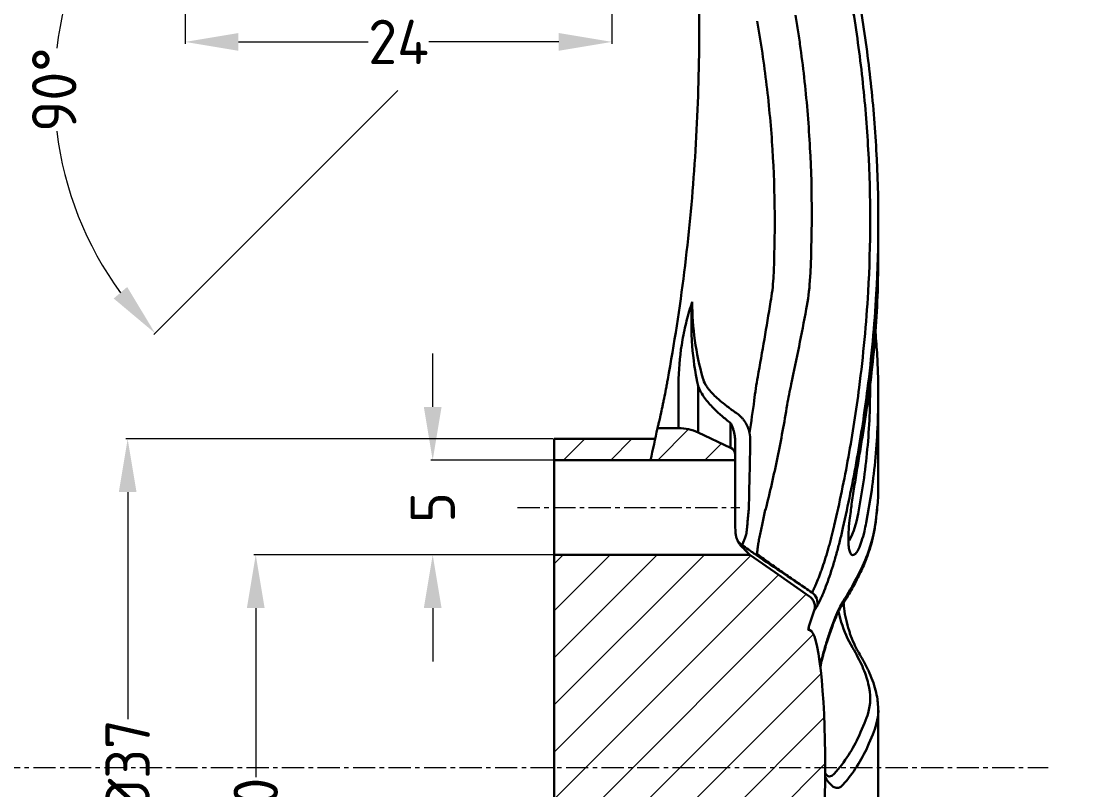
# Model space of a CAD drawing. Header units: inches. Extents: x 975 to 1816, y 133 to 420.
# Drawn here: x 1243.6 to 1303.3, y 275.2 to 318.4 of the extents above; entities that cross this region are included whole.
import ezdxf

# ---------------------------------------------------------------- set-up
doc = ezdxf.new("R2010")
doc.units = ezdxf.units.IN
doc.header["$MEASUREMENT"] = 0
doc.linetypes.add('CENTER', pattern=[2, 1.25, -0.25, 0.25, -0.25])
doc.layers.get('0').update_dxf_attribs({"lineweight": 30})
doc.layers.add('Center', color=1, linetype='CENTER', lineweight=18)
doc.layers.add('Light continous', color=4, linetype='Continuous', lineweight=18)
doc.styles.add('TCVN', font='tcvn+7284-2003r.ttf', dxfattribs={"height": 2.5})
doc.dimstyles.new('TCVN', dxfattribs={"dimtxt": 2.5, "dimasz": 3, "dimexe": 0.1, "dimexo": 0.0625, "dimgap": 0.09, "dimtad": 0, "dimtoh": 1, "dimdec": 0, "dimzin": 0, "dimdsep": 46, "dimtxsty": 'TCVN', "dimcen": 0.09, "dimclrd": 2, "dimclre": 2, "dimclrt": 1, "dimadec": 0, "dimazin": 0, "dimtfac": 1, "dimtdec": 0, "dimtofl": 0, "dimtmove": 0, "dimatfit": 3, "dimfxl": 1, "dimtolj": 1, "dimtzin": 0, "dimlwd": 18, "dimlwe": 18, "dimarcsym": 0})
pattern_1 = [(45, (475.5021, -64.7313), (-1.3258252, 1.3258252), [])]

# ---------------------------------------------------------------- blocks, each defined once
blk = doc.blocks.new('*D19')
at = {"layer": 'Center', "color": 2, "linetype": 'Continuous', "lineweight": 18, "transparency": 16777216}
for p, q in [((1288.303, 335.264), (1318.897, 335.264)), ((1318.797, 332.264), (1318.797, 279.516)), ((1318.797, 220.588), (1318.797, 273.336)), ((1288.303, 217.588), (1318.897, 217.588))]:
    blk.add_line(p, q, dxfattribs=at)
at = {"layer": 'Center', "color": 2, "transparency": 16777216}
for points in [[(1318.297, 332.264), (1319.297, 332.264), (1318.797, 335.264)], [(1318.297, 220.588), (1319.297, 220.588), (1318.797, 217.588)]]:
    blk.add_solid(points, dxfattribs=at)
at = {"layer": 'Defpoints', "color": 0, "transparency": 16777216}
for p in [(1288.241, 335.264), (1288.241, 217.588), (1318.797, 217.588)]:
    blk.add_point(p, dxfattribs=at)
at = {"layer": 'Center', "color": 1, "transparency": 16777216, "insert": (1318.797, 276.426), "char_height": 2.5, "attachment_point": 5, "rotation": 90, "style": 'TCVN'}
blk.add_mtext('\\A1;{\\fTCVN 7284|b0|i0|c163|p34;%%C118}', dxfattribs=at)
blk = doc.blocks.new('*D24')
at = {"layer": 'Center', "color": 2, "linetype": 'Continuous', "lineweight": 18, "transparency": 16777216}
for p, q in [((1252.817, 327.017), (1252.817, 317.182)), ((1276.858, 327.017), (1276.858, 317.182)), ((1255.817, 317.282), (1263.122, 317.282)), ((1273.858, 317.282), (1266.552, 317.282))]:
    blk.add_line(p, q, dxfattribs=at)
at = {"layer": 'Center', "color": 2, "transparency": 16777216}
for points in [[(1255.817, 317.782), (1255.817, 316.782), (1252.817, 317.282)], [(1273.858, 317.782), (1273.858, 316.782), (1276.858, 317.282)]]:
    blk.add_solid(points, dxfattribs=at)
at = {"layer": 'Defpoints', "color": 0, "transparency": 16777216}
for p in [(1252.817, 327.079), (1276.858, 327.079), (1276.858, 317.282)]:
    blk.add_point(p, dxfattribs=at)
at = {"layer": 'Center', "color": 1, "transparency": 16777216, "insert": (1264.837, 317.282), "char_height": 2.5, "attachment_point": 5, "style": 'TCVN'}
blk.add_mtext('\\A1;24', dxfattribs=at)
blk = doc.blocks.new('*D34')
at = {"layer": 'Center', "color": 2, "linetype": 'Continuous', "lineweight": 18, "transparency": 16777216}
blk.add_line((1264.793, 314.546), (1251.054, 300.806), dxfattribs=at)
for start, end in [(143.87216, 173.06974), (186.93026, 216.12784)]:
    blk.add_arc((1264.837, 314.59), 19.393, start, end, dxfattribs=at)
at = {"layer": 'Center', "color": 2, "transparency": 16777216}
for points in [[(1248.794, 326.349), (1249.553, 325.699), (1251.124, 328.303)], [(1249.553, 303.481), (1248.794, 302.831), (1251.124, 300.877)]]:
    blk.add_solid(points, dxfattribs=at)
at = {"layer": 'Defpoints', "color": 0, "transparency": 16777216}
for p in [(1248.139, 331.289), (1281.536, 331.289), (1251.405, 328.022), (1278.269, 328.022), (1246.105, 319.609)]:
    blk.add_point(p, dxfattribs=at)
at = {"layer": 'Center', "color": 1, "transparency": 16777216, "insert": (1245.444, 314.59), "char_height": 2.5, "attachment_point": 5, "rotation": 90, "style": 'TCVN'}
blk.add_mtext('\\A1;90°', dxfattribs=at)
blk = doc.blocks.new('*D35')
at = {"layer": 'Center', "color": 2, "linetype": 'Continuous', "lineweight": 18, "transparency": 16777216}
for p, q in [((1266.761, 296.728), (1266.761, 299.728)), ((1273.547, 293.728), (1266.661, 293.728)), ((1273.547, 288.397), (1266.661, 288.397)), ((1266.761, 285.397), (1266.761, 282.397))]:
    blk.add_line(p, q, dxfattribs=at)
at = {"layer": 'Center', "color": 2, "transparency": 16777216}
for points in [[(1266.261, 296.728), (1267.261, 296.728), (1266.761, 293.728)], [(1266.261, 285.397), (1267.261, 285.397), (1266.761, 288.397)]]:
    blk.add_solid(points, dxfattribs=at)
at = {"layer": 'Defpoints', "color": 0, "transparency": 16777216}
for p in [(1273.609, 293.728), (1266.761, 288.397), (1273.609, 288.397)]:
    blk.add_point(p, dxfattribs=at)
at = {"layer": 'Center', "color": 1, "transparency": 16777216, "insert": (1266.761, 291.062), "char_height": 2.5, "attachment_point": 5, "rotation": 90, "style": 'TCVN'}
blk.add_mtext('\\A1;5', dxfattribs=at)
blk = doc.blocks.new('*D36')
at = {"layer": 'Center', "color": 2, "linetype": 'Continuous', "lineweight": 18, "transparency": 16777216}
for p, q in [((1273.547, 294.926), (1249.481, 294.926)), ((1249.581, 291.926), (1249.581, 279.141)), ((1249.581, 261.051), (1249.581, 273.711)), ((1273.547, 258.051), (1249.481, 258.051))]:
    blk.add_line(p, q, dxfattribs=at)
at = {"layer": 'Center', "color": 2, "transparency": 16777216}
for points in [[(1249.081, 291.926), (1250.081, 291.926), (1249.581, 294.926)], [(1249.081, 261.051), (1250.081, 261.051), (1249.581, 258.051)]]:
    blk.add_solid(points, dxfattribs=at)
at = {"layer": 'Defpoints', "color": 0, "transparency": 16777216}
for p in [(1273.609, 294.926), (1249.581, 258.051), (1273.609, 258.051)]:
    blk.add_point(p, dxfattribs=at)
at = {"layer": 'Center', "color": 1, "transparency": 16777216, "insert": (1249.581, 276.426), "char_height": 2.5, "attachment_point": 5, "rotation": 90, "style": 'TCVN'}
blk.add_mtext('\\A1;{\\fTCVN 7284|b0|i0|c163|p34;%%C}37', dxfattribs=at)
blk = doc.blocks.new('*D37')
at = {"layer": 'Center', "color": 2, "linetype": 'Continuous', "lineweight": 18, "transparency": 16777216}
for p, q in [((1273.547, 288.397), (1256.695, 288.397)), ((1256.795, 285.397), (1256.795, 275.876)), ((1256.795, 260.926), (1256.795, 270.446)), ((1273.547, 257.926), (1256.695, 257.926))]:
    blk.add_line(p, q, dxfattribs=at)
at = {"layer": 'Center', "color": 2, "transparency": 16777216}
for points in [[(1256.295, 285.397), (1257.295, 285.397), (1256.795, 288.397)], [(1256.295, 260.926), (1257.295, 260.926), (1256.795, 257.926)]]:
    blk.add_solid(points, dxfattribs=at)
at = {"layer": 'Defpoints', "color": 0, "transparency": 16777216}
for p in [(1273.609, 288.397), (1256.795, 257.926), (1273.609, 257.926)]:
    blk.add_point(p, dxfattribs=at)
at = {"layer": 'Center', "color": 1, "transparency": 16777216, "insert": (1256.795, 273.161), "char_height": 2.5, "attachment_point": 5, "rotation": 90, "style": 'TCVN'}
blk.add_mtext('\\A1;{\\fTCVN 7284|b0|i0|c163|p34;%%C}30', dxfattribs=at)

msp = doc.modelspace()

# ---------------------------------------------------------------- hatches: boundary and pattern name
at = {"layer": 'Light continous'}
h = msp.add_hatch(dxfattribs=at)
h.set_pattern_fill('ANSI31', color=3, scale=15)
h.set_pattern_definition(pattern_1)
h.paths.add_polyline_path([(1283.794, 293.728), (1283.794, 294.034, 0.291473), (1283.542, 294.428), (1281.708, 295.283, 0.109518), (1280.605, 295.528), (1279.42, 295.528, -0.004131), (1279.029, 293.728)])
h = msp.add_hatch(dxfattribs=at)
h.set_pattern_fill('ANSI31', color=3, scale=15)
h.set_pattern_definition(pattern_1)
edge = h.paths.add_edge_path()
edge.add_ellipse((1288.001, 276.426), major_axis=(0, -7.72), ratio=0.112695, start_angle=87.5807, end_angle=88.59836)
edge.add_ellipse((1288.001, 276.426), major_axis=(0, -7.72), ratio=0.112695, start_angle=88.59836, end_angle=90)
edge.add_ellipse((1288.001, 276.426), major_axis=(0, 7.72), ratio=0.112695, start_angle=270, end_angle=288.37319)
edge.add_ellipse((1288.001, 276.426), major_axis=(0, 7.72), ratio=0.112695, start_angle=288.37319, end_angle=301.44465)
edge.add_ellipse((1288.001, 276.426), major_axis=(0, 7.72), ratio=0.112695, start_angle=301.44465, end_angle=317.20464)
edge.add_ellipse((1288.001, 276.426), major_axis=(0, 7.72), ratio=0.112695, start_angle=317.20464, end_angle=317.9043)
edge.add_ellipse((1288.001, 276.426), major_axis=(0, 7.72), ratio=0.112695, start_angle=317.9043, end_angle=360)
edge.add_line((1288.001, 284.146), (1287.915, 284.177))
edge.add_arc((1288.61, 284.14), 0.696, 161.11734, 176.92879, ccw=False)
edge.add_arc((1219.29, 307.85), 72.567, 341.11734, 341.86211)
edge.add_spline(control_points=[(1288.251, 285.259), (1288.275, 285.33), (1288.286, 285.403), (1288.286, 285.552), (1288.274, 285.625), (1288.238, 285.731), (1288.224, 285.766), (1288.19, 285.831), (1288.17, 285.862), (1288.126, 285.922), (1288.101, 285.95), (1288.047, 286.002), (1288.019, 286.025), (1287.988, 286.047)], knot_values=[0, 0, 0, 0, 0.25, 0.25, 0.5, 0.5, 0.625, 0.625, 0.75, 0.75, 0.875, 0.875, 1, 1, 1, 1], degree=3, periodic=0)
edge.add_line((1287.988, 286.047), (1286.022, 287.419))
edge.add_line((1286.022, 287.419), (1284.62, 288.397))
edge.add_line((1284.62, 288.397), (1273.609, 288.397))
edge.add_line((1273.609, 288.397), (1273.609, 257.926))
edge.add_line((1273.609, 257.926), (1279.293, 257.926))
edge.add_spline(control_points=[(1279.293, 257.926), (1279.293, 257.926), (1279.402, 257.413), (1279.421, 257.323)], knot_values=[0.942535, 0.942535, 0.942535, 0.942535, 1, 1, 1, 1], degree=3, periodic=0)
edge.add_line((1279.421, 257.323), (1283.262, 257.323))
edge.add_spline(control_points=[(1283.262, 257.323), (1283.648, 257.323), (1284.03, 257.349), (1284.785, 257.449), (1285.158, 257.524), (1285.712, 257.673), (1285.895, 257.729), (1286.26, 257.854), (1286.441, 257.922), (1286.973, 258.145), (1287.317, 258.316), (1287.65, 258.511)], knot_values=[0, 0, 0, 0, 0.25, 0.25, 0.5, 0.5, 0.625, 0.625, 0.75, 0.75, 1, 1, 1, 1], degree=3, periodic=0)
edge.add_line((1287.65, 258.511), (1289.845, 259.793))
edge.add_spline(control_points=[(1289.845, 259.793), (1289.908, 259.83), (1289.964, 259.876), (1290.037, 259.958), (1290.06, 259.987), (1290.099, 260.048), (1290.116, 260.08), (1290.145, 260.147), (1290.158, 260.182), (1290.176, 260.252), (1290.182, 260.288), (1290.19, 260.361), (1290.19, 260.398), (1290.186, 260.471), (1290.181, 260.507), (1290.173, 260.543)], knot_values=[0, 0, 0, 0, 0.25, 0.25, 0.375, 0.375, 0.5, 0.5, 0.625, 0.625, 0.75, 0.75, 0.875, 0.875, 1, 1, 1, 1], degree=3, periodic=0)
edge.add_arc((1219.29, 245.001), 72.567, 12.36664, 18.88266)
edge.add_arc((1288.61, 268.712), 0.696, 183.07121, 198.88266, ccw=False)
edge.add_line((1287.915, 268.674), (1288.001, 268.706))
edge.add_ellipse((1288.001, 276.426), major_axis=(0, -7.72), ratio=0.112695, start_angle=0, end_angle=17.24186)
edge.add_ellipse((1288.001, 276.426), major_axis=(0, -7.72), ratio=0.112695, start_angle=17.24186, end_angle=19.2477)
edge.add_ellipse((1288.001, 276.426), major_axis=(0, -7.72), ratio=0.112695, start_angle=19.2477, end_angle=31.34691)
edge.add_ellipse((1288.001, 276.426), major_axis=(0, -7.72), ratio=0.112695, start_angle=31.34691, end_angle=40.14877)
edge.add_ellipse((1288.001, 276.426), major_axis=(0, -7.72), ratio=0.112695, start_angle=40.14877, end_angle=85.91606)
edge.add_ellipse((1288.001, 276.426), major_axis=(0, -7.72), ratio=0.112695, start_angle=85.91606, end_angle=87.5807)
h.paths.add_polyline_path([(1279.293, 294.926), (1273.609, 294.926), (1273.609, 293.728), (1279.029, 293.728, 0.002751)])

# ---------------------------------------------------------------- linework, layer by layer
for p, q in [((1291.857, 305.167), (1291.857, 307.147)), ((1280.605, 295.528), (1280.605, 297.963)), ((1281.708, 297.901), (1281.708, 295.283)), ((1291.857, 292.206), (1291.857, 297.389)), ((1283.542, 294.428), (1283.542, 295.815)), ((1279.42, 295.528), (1280.605, 295.528)), ((1283.542, 294.428), (1281.708, 295.283)), ((1279.293, 294.926), (1273.609, 294.926)), ((1273.609, 257.926), (1273.609, 294.926)), ((1273.609, 258.051), (1273.609, 294.904)), ((1283.794, 294.814), (1283.794, 294.034)), ((1283.794, 293.728), (1283.794, 294.034)), ((1283.794, 293.728), (1273.609, 293.728)), ((1283.794, 291.431), (1283.794, 293.728)), ((1291.485, 292.032), (1291.178, 290.207)), ((1291.745, 290.504), (1291.796, 291.082)), ((1291.737, 290.413), (1291.745, 290.504)), ((1284.185, 288.948), (1284.185, 288.946)), ((1273.609, 288.397), (1284.62, 288.397)), ((1287.952, 284.365), (1287.952, 284.164)), ((1287.915, 284.177), (1288.001, 284.146)), ((1291.857, 273.225), (1291.857, 279.631)), ((1291.827, 279.253), (1291.743, 278.837))]:
    msp.add_line(p, q)
at = {"flags": 128}
for points in [[(1290.174, 289.187), (1290.21, 289.199), (1290.338, 289.411), (1290.482, 289.776), (1290.624, 290.278), (1290.719, 290.712), (1290.719, 290.712), (1290.719, 290.712)], [(1287.988, 286.047), (1286.022, 287.419), (1284.62, 288.397)], [(1288.981, 275.95), (1289.086, 275.913), (1289.235, 275.947), (1289.378, 276.062), (1289.378, 276.062), (1289.378, 276.062)]]:
    msp.add_lwpolyline(points, dxfattribs=at)
for centre, radius, start, end in [((1170.276, 318.297), 111.494, 347.26967, 348.21643), ((1170.276, 318.297), 111.494, 347.26967, 348.21643), ((1280.605, 292.918), 2.61, 65, 90), ((1283.359, 294.034), 0.435, 0, 65), ((1284.646, 289.67), 0.857, 211.90312, 237.43455), ((1290.627, 288.433), 0.614, 338.80098, 358.17527), ((1287.739, 285.69), 0.692, 344.29859, 56.52012), ((1287.743, 285.694), 0.692, 344.42775, 56.62421), ((1219.29, 307.85), 72.567, 341.11734, 341.86211), ((1288.61, 284.14), 0.696, 161.11734, 176.92879)]:
    msp.add_arc(centre, radius, start, end)
for major_axis, start_param, end_param in [((0, 7.72), 4.712389, 6.283185), ((0, -7.72), 0, 1.570796)]:
    msp.add_ellipse((1288.001, 276.426), major_axis=major_axis, ratio=0.112695, start_param=start_param, end_param=end_param)
for points, knots in [([(1280.001, 298.277), (1280.733, 302.29), (1281.235, 306.334), (1281.652, 312.447), (1281.734, 314.492), (1281.774, 317.572), (1281.773, 318.601), (1281.75, 320.147), (1281.739, 320.663), (1281.71, 321.694), (1281.692, 322.21), (1281.67, 322.726)], [0, 0, 0, 0, 0.5, 0.5, 0.75, 0.75, 0.875, 0.875, 0.9375, 0.9375, 1, 1, 1, 1]), ([(1280.001, 298.277), (1280.733, 302.29), (1281.235, 306.334), (1281.652, 312.447), (1281.734, 314.492), (1281.774, 317.572), (1281.773, 318.601), (1281.75, 320.147), (1281.739, 320.663), (1281.71, 321.694), (1281.692, 322.21), (1281.67, 322.726)], [0, 0, 0, 0, 0.5, 0.5, 0.75, 0.75, 0.875, 0.875, 0.9375, 0.9375, 1, 1, 1, 1]), ([(1291.284, 303.212), (1291.436, 305.875), (1291.437, 308.543), (1291.218, 312.551), (1291.107, 313.889), (1290.813, 316.557), (1290.629, 317.886), (1290.408, 319.213)], [0, 0, 0, 0, 0.5, 0.5, 0.75, 0.75, 1, 1, 1, 1]), ([(1290.848, 319.262), (1291.071, 317.923), (1291.258, 316.579), (1291.558, 313.886), (1291.67, 312.534), (1291.895, 308.486), (1291.895, 305.792), (1291.744, 303.102)], [0, 0, 0, 0, 0.25, 0.25, 0.5, 0.5, 1, 1, 1, 1]), ([(1285.947, 303.972), (1286.068, 306.385), (1286.051, 308.8), (1285.861, 311.82), (1285.814, 312.425), (1285.704, 313.633), (1285.641, 314.238), (1285.425, 316.047), (1285.247, 317.249), (1285.036, 318.447)], [0, 0, 0, 0, 0.5, 0.5, 0.625, 0.625, 0.75, 0.75, 1, 1, 1, 1]), ([(1287.201, 318.779), (1287.252, 318.469), (1287.3, 318.159), (1287.393, 317.538), (1287.526, 316.607), (1287.64, 315.674), (1287.775, 314.428), (1287.834, 313.803), (1287.935, 312.555), (1287.977, 311.931), (1288.145, 308.812), (1288.144, 306.319), (1288.007, 303.83)], [0, 0, 0, 0, 0.0625, 0.0625, 0.125, 0.25, 0.25, 0.375, 0.375, 0.5, 0.5, 1, 1, 1, 1]), ([(1291.178, 296.4), (1291.286, 297.163), (1291.503, 298.688), (1291.712, 300.969), (1291.838, 303.127), (1291.847, 304.516), (1291.851, 305.152)], [0, 0, 0, 0, 0.2592888, 0.5185776, 0.7794034, 1, 1, 1, 1]), ([(1280.61, 298.312), (1280.629, 299.047), (1280.703, 299.776), (1280.895, 300.86), (1280.973, 301.22), (1281.109, 301.756), (1281.183, 302.023), (1281.263, 302.288), (1281.319, 302.464), (1281.347, 302.552), (1281.376, 302.639)], [0, 0, 0, 0, 0.5, 0.5, 0.75, 0.75, 0.875, 0.9375, 0.9375, 1, 1, 1, 1]), ([(1281.632, 298.253), (1281.493, 298.978), (1281.401, 299.707), (1281.336, 300.805), (1281.326, 301.173), (1281.331, 301.724), (1281.338, 301.999), (1281.352, 302.273), (1281.363, 302.456), (1281.369, 302.548), (1281.376, 302.639)], [0, 0, 0, 0, 0.5, 0.5, 0.75, 0.75, 0.875, 0.9375, 0.9375, 1, 1, 1, 1]), ([(1291.696, 300.927), (1291.733, 300.49), (1291.825, 299.397), (1291.869, 297.676), (1291.839, 295.765), (1291.72, 293.881), (1291.564, 292.65), (1291.485, 292.032)], [0, 0, 0, 0, 0.143007, 0.357884, 0.571501, 0.785118, 1, 1, 1, 1]), ([(1279.42, 295.528), (1279.42, 295.528), (1279.425, 295.545), (1279.437, 295.596), (1279.442, 295.617), (1279.455, 295.669), (1279.462, 295.699), (1279.486, 295.8), (1279.505, 295.882), (1279.539, 296.029), (1279.551, 296.082), (1279.577, 296.194), (1279.591, 296.254), (1279.632, 296.441), (1279.662, 296.577), (1279.71, 296.799), (1279.726, 296.877), (1279.759, 297.035), (1279.776, 297.117), (1279.827, 297.366), (1279.861, 297.539), (1279.914, 297.81), (1279.931, 297.902), (1279.966, 298.088), (1279.983, 298.182), (1280.001, 298.277)], [0, 0, 0, 0, 0.125, 0.125, 0.1875, 0.1875, 0.25, 0.25, 0.375, 0.375, 0.4375, 0.4375, 0.5, 0.5, 0.625, 0.625, 0.6875, 0.6875, 0.75, 0.75, 0.875, 0.875, 0.9375, 0.9375, 1, 1, 1, 1]), ([(1279.42, 295.528), (1279.42, 295.528), (1279.425, 295.545), (1279.437, 295.596), (1279.442, 295.617), (1279.455, 295.669), (1279.462, 295.699), (1279.486, 295.8), (1279.505, 295.882), (1279.539, 296.029), (1279.551, 296.082), (1279.577, 296.194), (1279.591, 296.254), (1279.632, 296.441), (1279.662, 296.577), (1279.71, 296.799), (1279.726, 296.877), (1279.759, 297.035), (1279.776, 297.117), (1279.827, 297.366), (1279.861, 297.539), (1279.914, 297.81), (1279.931, 297.902), (1279.966, 298.088), (1279.983, 298.182), (1280.001, 298.277)], [0, 0, 0, 0, 0.125, 0.125, 0.1875, 0.1875, 0.25, 0.25, 0.375, 0.375, 0.4375, 0.4375, 0.5, 0.5, 0.625, 0.625, 0.6875, 0.6875, 0.75, 0.75, 0.875, 0.875, 0.9375, 0.9375, 1, 1, 1, 1]), ([(1281.973, 298.343), (1282.009, 298.213), (1282.064, 298.091), (1282.166, 297.917), (1282.203, 297.861), (1282.281, 297.752), (1282.322, 297.699), (1282.45, 297.546), (1282.542, 297.45), (1282.733, 297.264), (1282.832, 297.175), (1282.935, 297.089)], [0, 0, 0, 0, 0.25, 0.25, 0.375, 0.375, 0.5, 0.5, 0.75, 0.75, 1, 1, 1, 1]), ([(1282.567, 296.662), (1282.388, 296.842), (1282.222, 297.032), (1282.002, 297.339), (1281.933, 297.445), (1281.84, 297.612), (1281.811, 297.668), (1281.756, 297.784), (1281.731, 297.842), (1281.708, 297.901)], [0, 0, 0, 0, 0.5, 0.5, 0.75, 0.75, 0.875, 0.875, 1, 1, 1, 1]), ([(1289.378, 290.051), (1289.674, 291.333), (1289.941, 292.623), (1290.41, 295.215), (1290.612, 296.516), (1290.78, 297.823)], [0, 0, 0, 0, 0.5, 0.5, 1, 1, 1, 1]), ([(1291.252, 297.749), (1291.086, 296.432), (1290.886, 295.12), (1290.422, 292.507), (1290.158, 291.208), (1289.865, 289.914)], [0, 0, 0, 0, 0.5, 0.5, 1, 1, 1, 1]), ([(1290.719, 290.712), (1290.827, 291.309), (1291.044, 292.502), (1291.253, 294.339), (1291.383, 296.182), (1291.392, 297.428), (1291.397, 298.039)], [0, 0, 0, 0, 0.2516642, 0.5033285, 0.7564839, 1, 1, 1, 1]), ([(1282.935, 297.089), (1283.09, 296.956), (1283.249, 296.829), (1283.576, 296.584), (1283.742, 296.466), (1283.91, 296.351)], [0, 0, 0, 0, 0.5, 0.5, 1, 1, 1, 1]), ([(1283.542, 295.815), (1283.371, 295.946), (1283.203, 296.081), (1282.877, 296.362), (1282.719, 296.508), (1282.567, 296.662)], [0, 0, 0, 0, 0.5, 0.5, 1, 1, 1, 1]), ([(1283.91, 296.351), (1284.001, 296.288), (1284.082, 296.215), (1284.193, 296.095), (1284.228, 296.053), (1284.294, 295.966), (1284.326, 295.921), (1284.413, 295.782), (1284.463, 295.685), (1284.547, 295.485), (1284.582, 295.38), (1284.608, 295.273)], [0, 0, 0, 0, 0.25, 0.25, 0.375, 0.375, 0.5, 0.5, 0.75, 0.75, 1, 1, 1, 1]), ([(1286.723, 296.841), (1286.563, 295.848), (1286.382, 294.859), (1285.976, 292.888), (1285.752, 291.908), (1285.507, 290.932)], [0, 0, 0, 0, 0.5, 0.5, 1, 1, 1, 1]), ([(1290.304, 290.84), (1290.321, 290.973), (1290.373, 291.404), (1290.504, 292.236), (1290.675, 293.285), (1290.853, 294.359), (1291.024, 295.415), (1291.127, 296.072), (1291.178, 296.4)], [0, 0, 0, 0, 0.07985, 0.257792, 0.443266, 0.628843, 0.814427, 1, 1, 1, 1]), ([(1283.775, 295.073), (1283.757, 295.201), (1283.73, 295.326), (1283.674, 295.513), (1283.653, 295.575), (1283.604, 295.697), (1283.577, 295.757), (1283.542, 295.815)], [0, 0, 0, 0, 0.5, 0.5, 0.75, 0.75, 1, 1, 1, 1]), ([(1291.796, 291.082), (1291.815, 291.254), (1291.856, 291.634), (1291.849, 291.996), (1291.846, 292.194)], [0, 0, 0, 0, 0.453338, 1, 1, 1, 1]), ([(1283.794, 291.02), (1283.793, 290.848), (1283.793, 290.679), (1283.794, 290.43), (1283.794, 290.347), (1283.796, 290.184), (1283.797, 290.103), (1283.798, 290.024)], [0, 0, 0, 0, 0.5, 0.5, 0.75, 0.75, 1, 1, 1, 1]), ([(1284.568, 291.05), (1284.557, 290.921), (1284.546, 290.795), (1284.529, 290.606), (1284.524, 290.544), (1284.512, 290.419), (1284.506, 290.357), (1284.488, 290.174), (1284.476, 290.056), (1284.452, 289.829), (1284.44, 289.72), (1284.427, 289.614)], [0, 0, 0, 0, 0.25, 0.25, 0.375, 0.375, 0.5, 0.5, 0.75, 0.75, 1, 1, 1, 1]), ([(1285.484, 290.936), (1285.458, 290.809), (1285.432, 290.681), (1285.379, 290.428), (1285.353, 290.304), (1285.302, 290.06), (1285.277, 289.939), (1285.228, 289.705), (1285.205, 289.591), (1285.161, 289.371), (1285.141, 289.266), (1285.105, 289.067), (1285.09, 288.973), (1285.07, 288.84), (1285.065, 288.797), (1285.055, 288.716), (1285.05, 288.677), (1285.043, 288.603), (1285.041, 288.569), (1285.037, 288.504), (1285.035, 288.474), (1285.035, 288.447)], [0, 0, 0, 0, 0.125, 0.125, 0.25, 0.25, 0.375, 0.375, 0.5, 0.5, 0.625, 0.625, 0.75, 0.75, 0.8125, 0.8125, 0.875, 0.875, 0.9375, 0.9375, 1, 1, 1, 1]), ([(1291.754, 290.611), (1291.769, 290.708), (1291.789, 290.846), (1291.796, 290.98), (1291.798, 291.019)], [0, 0, 0, 0, 0.708072, 1, 1, 1, 1]), ([(1291.178, 290.207), (1291.143, 290.041), (1291.061, 289.645), (1290.918, 289.142), (1290.76, 288.736), (1290.607, 288.483), (1290.472, 288.37), (1290.357, 288.383), (1290.265, 288.506), (1290.201, 288.75), (1290.167, 289.123), (1290.179, 289.656), (1290.225, 290.241), (1290.282, 290.671), (1290.304, 290.84)], [0, 0, 0, 0, 0.0742649, 0.1763347, 0.2783973, 0.3675417, 0.4566493, 0.5347065, 0.6127157, 0.6892115, 0.7656678, 0.854223, 0.9428244, 1, 1, 1, 1]), ([(1291.196, 288.216), (1291.257, 288.38), (1291.392, 288.742), (1291.553, 289.361), (1291.673, 289.937), (1291.719, 290.314), (1291.734, 290.439)], [0, 0, 0, 0, 0.248243, 0.547995, 0.848902, 1, 1, 1, 1]), ([(1283.798, 290.024), (1283.801, 289.872), (1283.807, 289.729), (1283.832, 289.527), (1283.843, 289.461), (1283.873, 289.335), (1283.893, 289.275), (1283.919, 289.218)], [0, 0, 0, 0, 0.5, 0.5, 0.75, 0.75, 1, 1, 1, 1]), ([(1288.123, 286.271), (1288.152, 286.32), (1288.191, 286.394), (1288.256, 286.532), (1288.28, 286.583), (1288.329, 286.693), (1288.354, 286.753), (1288.433, 286.942), (1288.488, 287.08), (1288.573, 287.304), (1288.601, 287.382), (1288.658, 287.542), (1288.687, 287.625), (1288.775, 287.88), (1288.833, 288.058), (1288.947, 288.426), (1289.004, 288.617), (1289.088, 288.914), (1289.115, 289.015), (1289.17, 289.218), (1289.197, 289.32), (1289.25, 289.526), (1289.276, 289.63), (1289.315, 289.787), (1289.334, 289.866), (1289.353, 289.945), (1289.365, 289.998), (1289.371, 290.025), (1289.378, 290.051)], [0, 0, 0, 0, 0.125, 0.125, 0.1875, 0.1875, 0.25, 0.25, 0.375, 0.375, 0.4375, 0.4375, 0.5, 0.5, 0.625, 0.625, 0.75, 0.75, 0.8125, 0.8125, 0.875, 0.875, 0.9375, 0.9375, 0.96875, 0.984375, 0.984375, 1, 1, 1, 1]), ([(1289.865, 289.914), (1289.809, 289.666), (1289.751, 289.422), (1289.66, 289.062), (1289.63, 288.943), (1289.568, 288.706), (1289.536, 288.589), (1289.44, 288.242), (1289.375, 288.02), (1289.243, 287.59), (1289.176, 287.384), (1289.041, 286.987), (1288.974, 286.8), (1288.843, 286.453), (1288.778, 286.292), (1288.685, 286.073), (1288.655, 286.003), (1288.597, 285.874), (1288.569, 285.815), (1288.491, 285.654), (1288.445, 285.567), (1288.409, 285.508)], [0, 0, 0, 0, 0.125, 0.125, 0.1875, 0.1875, 0.25, 0.25, 0.375, 0.375, 0.5, 0.5, 0.625, 0.625, 0.75, 0.75, 0.8125, 0.8125, 0.875, 0.875, 1, 1, 1, 1]), ([(1283.919, 289.218), (1283.952, 289.144), (1283.99, 289.077), (1284.075, 288.953), (1284.123, 288.896), (1284.177, 288.845)], [0, 0, 0, 0, 0.5, 0.5, 1, 1, 1, 1]), ([(1284.427, 289.614), (1284.401, 289.528), (1284.375, 289.448), (1284.326, 289.302), (1284.303, 289.237), (1284.262, 289.123), (1284.243, 289.074), (1284.21, 288.996), (1284.196, 288.967), (1284.185, 288.948)], [0, 0, 0, 0, 0.25, 0.25, 0.5, 0.5, 0.75, 0.75, 1, 1, 1, 1]), ([(1284.62, 288.397), (1284.62, 288.397), (1284.611, 288.408), (1284.582, 288.439), (1284.569, 288.452), (1284.54, 288.483), (1284.524, 288.5), (1284.486, 288.54), (1284.464, 288.562), (1284.417, 288.61), (1284.391, 288.636), (1284.309, 288.718), (1284.246, 288.779), (1284.177, 288.845)], [0, 0, 0, 0, 0.25, 0.25, 0.375, 0.375, 0.5, 0.5, 0.625, 0.625, 0.75, 0.75, 1, 1, 1, 1]), ([(1284.989, 288.383), (1284.928, 288.424), (1284.868, 288.466), (1284.748, 288.549), (1284.689, 288.592), (1284.51, 288.718), (1284.391, 288.802), (1284.272, 288.887)], [0, 0, 0, 0, 0.25, 0.25, 0.5, 0.5, 1, 1, 1, 1]), ([(1288.121, 286.267), (1287.599, 286.62), (1287.077, 286.973), (1286.033, 287.678), (1285.511, 288.031), (1284.989, 288.383)], [0, 0, 0, 0, 0.5, 0.5, 1, 1, 1, 1]), ([(1285.035, 288.447), (1285.282, 288.257), (1285.537, 288.073), (1286.05, 287.708), (1286.308, 287.527), (1286.825, 287.167), (1287.085, 286.988), (1287.604, 286.629), (1287.863, 286.45), (1288.123, 286.271)], [0, 0, 0, 0, 0.25, 0.25, 0.5, 0.5, 0.75, 0.75, 1, 1, 1, 1]), ([(1289.784, 285.507), (1289.835, 285.593), (1290.081, 285.967), (1290.45, 286.603), (1290.862, 287.406), (1291.099, 287.939), (1291.197, 288.206), (1291.199, 288.211)], [0, 0, 0, 0, 0.104501, 0.407209, 0.704981, 0.993879, 1, 1, 1, 1]), ([(1289.87, 285.772), (1290.158, 286.226), (1290.418, 286.67), (1290.877, 287.548), (1291.075, 287.982), (1291.241, 288.413)], [0, 0, 0, 0, 0.5, 0.5, 1, 1, 1, 1]), ([(1288.251, 285.259), (1288.275, 285.33), (1288.286, 285.403), (1288.286, 285.552), (1288.274, 285.625), (1288.238, 285.731), (1288.224, 285.766), (1288.19, 285.831), (1288.17, 285.862), (1288.126, 285.922), (1288.101, 285.95), (1288.047, 286.002), (1288.019, 286.025), (1287.988, 286.047)], [0, 0, 0, 0, 0.25, 0.25, 0.5, 0.5, 0.625, 0.625, 0.75, 0.75, 0.875, 0.875, 1, 1, 1, 1]), ([(1288.581, 282.137), (1288.587, 282.163), (1288.643, 282.433), (1288.776, 282.924), (1288.981, 283.615), (1289.204, 284.274), (1289.436, 284.886), (1289.662, 285.411), (1289.8, 285.652), (1289.87, 285.772)], [0, 0, 0, 0, 0.015608, 0.161776, 0.308119, 0.47695, 0.645804, 0.82295, 1, 1, 1, 1]), ([(1290.196, 284.183), (1290.185, 284.218), (1290.107, 284.463), (1290.005, 284.911), (1289.921, 285.381), (1289.909, 285.644), (1289.906, 285.703)], [0, 0, 0, 0, 0.066197, 0.470442, 0.880833, 1, 1, 1, 1]), ([(1288.405, 285.502), (1288.357, 285.425), (1288.318, 285.364), (1288.279, 285.302), (1288.269, 285.286), (1288.255, 285.265), (1288.251, 285.259), (1288.251, 285.259)], [0, 0, 0, 0, 0.5, 0.5, 0.75, 0.75, 1, 1, 1, 1]), ([(1288.589, 282.075), (1288.597, 282.111), (1288.636, 282.299), (1288.721, 282.635), (1288.844, 283.085), (1288.981, 283.535), (1289.124, 283.971), (1289.27, 284.379), (1289.412, 284.744), (1289.539, 285.043), (1289.649, 285.273), (1289.723, 285.413), (1289.768, 285.482), (1289.784, 285.507)], [0, 0, 0, 0, 0.022674, 0.115812, 0.215898, 0.321445, 0.431874, 0.54428, 0.657034, 0.766728, 0.862467, 0.949739, 1, 1, 1, 1]), ([(1289.774, 284.601), (1289.774, 284.601), (1289.711, 284.802), (1289.665, 285.004), (1289.619, 285.206)], [0, 0, 0, 0, 0.000027, 1, 1, 1, 1]), ([(1290.756, 282.886), (1290.744, 282.906), (1290.642, 283.079), (1290.474, 283.425), (1290.297, 283.84), (1290.219, 284.112), (1290.198, 284.183)], [0, 0, 0, 0, 0.047136, 0.407184, 0.843311, 1, 1, 1, 1]), ([(1291.283, 279.481), (1291.436, 279.974), (1291.438, 280.528), (1291.218, 281.449), (1291.108, 281.772), (1290.813, 282.445), (1290.629, 282.795), (1290.408, 283.159)], [0, 0, 0, 0, 0.5, 0.5, 0.75, 0.75, 1, 1, 1, 1]), ([(1291.849, 279.846), (1291.83, 280.031), (1291.81, 280.316), (1291.707, 280.783), (1291.541, 281.317), (1291.309, 281.876), (1291.047, 282.4), (1290.837, 282.746), (1290.756, 282.886)], [0, 0, 0, 0, 0.124914, 0.302419, 0.48499, 0.671674, 0.861033, 1, 1, 1, 1]), ([(1291.849, 279.846), (1291.859, 279.668), (1291.872, 279.462), (1291.832, 279.278), (1291.827, 279.253)], [0, 0, 0, 0, 0.8639926, 1, 1, 1, 1]), ([(1289.378, 276.062), (1289.674, 276.401), (1289.94, 276.753), (1290.407, 277.472), (1290.609, 277.84), (1290.777, 278.213)], [0, 0, 0, 0, 0.5, 0.5, 1, 1, 1, 1]), ([(1291.249, 277.583), (1291.083, 277.21), (1290.883, 276.843), (1290.42, 276.126), (1290.157, 275.777), (1289.865, 275.441)], [0, 0, 0, 0, 0.5, 0.5, 1, 1, 1, 1]), ([(1288.981, 275.95), (1288.963, 275.968), (1288.931, 276.005), (1288.887, 276.074), (1288.871, 276.1)], [0.4394617, 0.4394617, 0.4394617, 0.4394617, 0.7946023, 1, 1, 1, 1]), ([(1289.865, 275.441), (1289.813, 275.391), (1289.709, 275.292), (1289.528, 275.256), (1289.325, 275.318), (1289.107, 275.518), (1288.95, 275.708), (1288.875, 275.864), (1288.867, 275.88)], [0, 0, 0, 0, 0.175126, 0.350297, 0.560917, 0.771552, 0.977783, 1, 1, 1, 1])]:
    msp.add_open_spline(points, degree=3, knots=knots)
for points in [[(1285.787, 302.639), (1285.872, 303.079), (1285.925, 303.524), (1285.947, 303.972)], [(1288.007, 303.83), (1287.97, 303.291), (1287.902, 302.757), (1287.803, 302.226)], [(1290.78, 297.823), (1291.01, 299.621), (1291.18, 301.417), (1291.284, 303.212)], [(1291.744, 303.102), (1291.644, 301.319), (1291.478, 299.535), (1291.252, 297.749)], [(1281.376, 302.639), (1281.376, 301.186), (1281.583, 299.754), (1281.973, 298.343)], [(1285.069, 298.426), (1285.326, 299.833), (1285.564, 301.238), (1285.787, 302.639)], [(1287.803, 302.226), (1287.54, 300.825), (1287.259, 299.421), (1286.956, 298.016)], [(1280.605, 297.963), (1280.605, 298.067), (1280.607, 298.172), (1280.609, 298.277)], [(1280.609, 298.277), (1280.61, 298.289), (1280.61, 298.3), (1280.61, 298.312)], [(1281.632, 298.253), (1281.633, 298.246), (1281.634, 298.239), (1281.635, 298.232)], [(1281.635, 298.232), (1281.653, 298.12), (1281.678, 298.01), (1281.708, 297.901)], [(1284.87, 297.089), (1284.922, 297.537), (1284.988, 297.983), (1285.069, 298.426)], [(1286.956, 298.016), (1286.865, 297.627), (1286.787, 297.236), (1286.723, 296.841)], [(1284.608, 295.273), (1284.702, 295.878), (1284.789, 296.483), (1284.87, 297.089)], [(1284.608, 295.273), (1284.637, 295.122), (1284.651, 294.969), (1284.648, 294.815)], [(1283.794, 294.814), (1283.794, 294.901), (1283.787, 294.988), (1283.775, 295.073)], [(1284.648, 294.815), (1284.623, 293.56), (1284.595, 292.305), (1284.565, 291.05)], [(1283.794, 291.431), (1283.794, 291.295), (1283.794, 291.157), (1283.794, 291.02)], [(1284.565, 291.05), (1284.566, 291.05), (1284.567, 291.05), (1284.568, 291.05)], [(1285.507, 290.932), (1285.499, 290.934), (1285.492, 290.935), (1285.484, 290.936)], [(1291.241, 288.413), (1291.473, 289.018), (1291.643, 289.715), (1291.745, 290.504)], [(1284.272, 288.887), (1284.243, 288.907), (1284.214, 288.928), (1284.185, 288.948)], [(1288.121, 286.267), (1288.122, 286.269), (1288.122, 286.27), (1288.123, 286.271)], [(1288.409, 285.508), (1288.408, 285.506), (1288.406, 285.504), (1288.405, 285.502)], [(1290.398, 283.176), (1290.138, 283.626), (1289.93, 284.101), (1289.774, 284.601)], [(1290.408, 283.159), (1290.404, 283.164), (1290.401, 283.17), (1290.398, 283.176)], [(1290.777, 278.213), (1291.008, 278.729), (1291.178, 279.15), (1291.283, 279.481)], [(1291.743, 278.837), (1291.642, 278.508), (1291.476, 278.091), (1291.249, 277.583)]]:
    msp.add_open_spline(points, degree=3)
at = {"layer": 'Center'}
for p, q in [((1271.544, 291.062), (1284.059, 291.062)), ((1228.272, 276.426), (1301.431, 276.426))]:
    msp.add_line(p, q, dxfattribs=at)

# ---------------------------------------------------------------- dimensions: what is measured, and where the dimension line sits
for base, p1, p2, text, picture, middle in [((1318.797, 217.588), (1288.241, 335.264), (1288.241, 217.588), '{\\fTCVN 7284|b0|i0|c163|p34;%%C118}', '*D19', (1318.797, 276.426)), ((1256.795, 257.926), (1273.609, 288.397), (1273.609, 257.926), '{\\fTCVN 7284|b0|i0|c163|p34;%%C}<>', '*D37', (1256.795, 273.161))]:
    dim = msp.add_linear_dim(base=base, p1=p1, p2=p2, angle=90, text=text, dimstyle='TCVN', dxfattribs=at)
    dim.commit()
    dim.dimension.update_dxf_attribs({"geometry": picture, "text_midpoint": middle})
dim = msp.add_angular_dim_2l(base=(1246.105, 319.609), line1=((1278.269, 328.022), (1281.536, 331.289)), line2=((1248.139, 331.289), (1251.405, 328.022)), dimstyle='TCVN', dxfattribs=at)
dim.commit()
dim.dimension.update_dxf_attribs({"geometry": '*D34', "text_midpoint": (1245.444, 314.59)})
for p1, p2, distance, picture, middle in [((1252.817, 327.079), (1276.858, 327.079), -9.797, '*D24', (1264.837, 317.282)), ((1273.609, 293.728), (1273.609, 288.397), -6.848, '*D35', (1266.761, 291.062))]:
    dim = msp.add_aligned_dim(p1=p1, p2=p2, distance=distance, dimstyle='TCVN', dxfattribs=at)
    dim.commit()
    dim.dimension.update_dxf_attribs({"geometry": picture, "text_midpoint": middle})
dim = msp.add_linear_dim(base=(1249.581, 258.051), p1=(1273.609, 294.926), p2=(1273.609, 258.051), angle=270, text='{\\fTCVN 7284|b0|i0|c163|p34;%%C}<>', dimstyle='TCVN', dxfattribs=at)
dim.commit()
dim.dimension.update_dxf_attribs({"geometry": '*D36', "text_midpoint": (1249.581, 276.426), "dimtype": 161})

doc.saveas('drawing.dxf')
